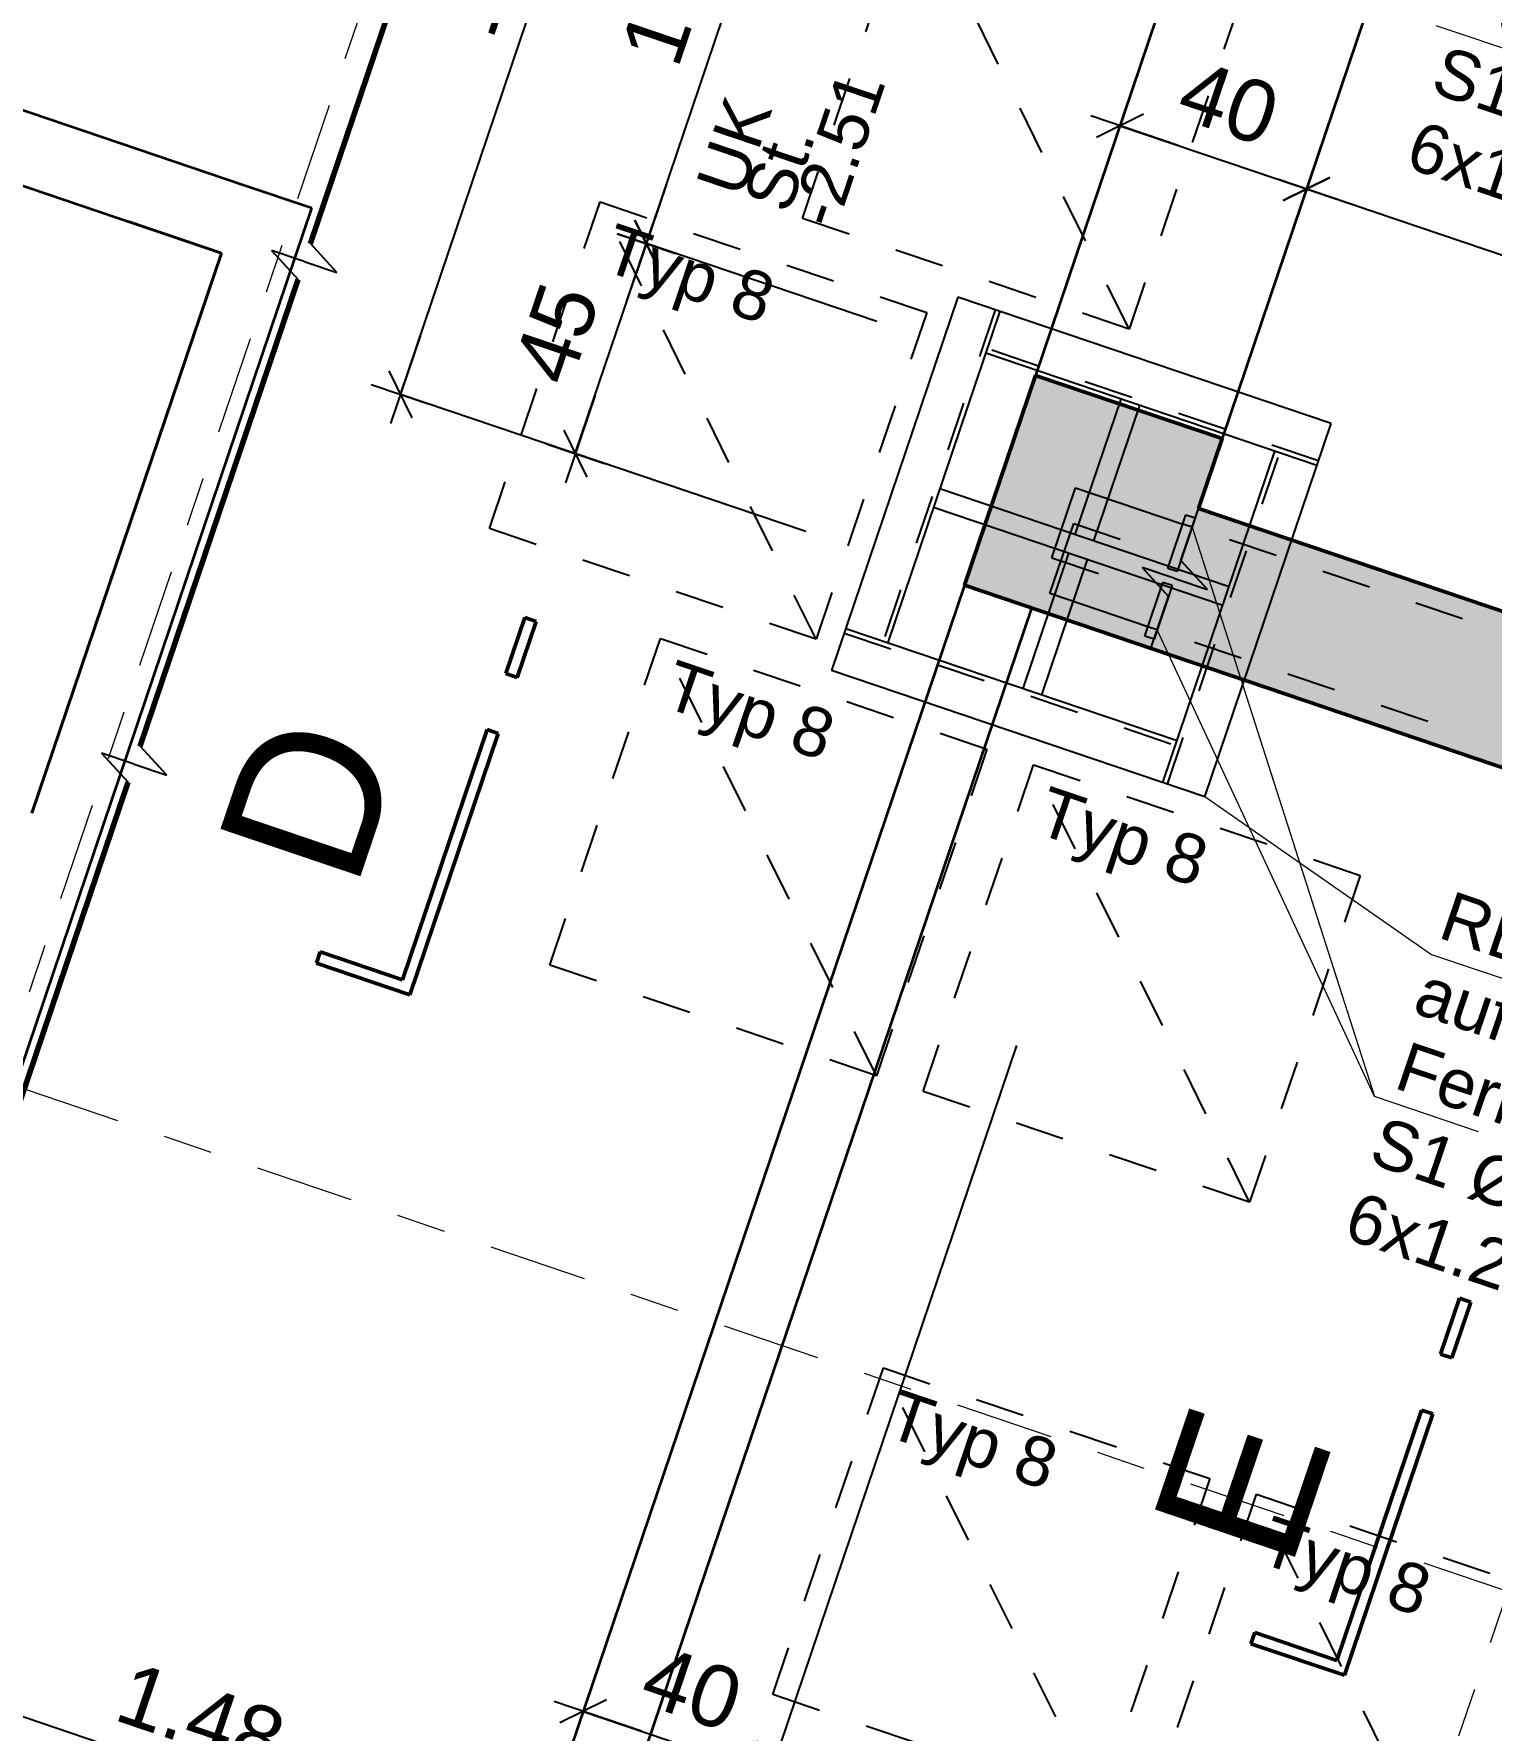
# Model space of a CAD drawing. Header units: metres. Extents: x 229537.2 to 229577.8, y 178146.1 to 178182.9.
# Drawn here: x 229545.73 to 229548.689, y 178168.183 to 178171.626 of the extents above; entities that cross this region are included whole.
import ezdxf

# ---------------------------------------------------------------- set-up
doc = ezdxf.new("R2010")
doc.units = ezdxf.units.M
doc.header["$PDMODE"] = 65
for name, pattern in [('AUSGEZOGEN', [0]), ('PHANTOM2_S8', [0.3, 0.2, -0.05, 0, -0.05]), ('STRICHLINIE_S4', [0.1, 0.05, -0.05]), ('VERDECKT2_S2', [0.025, 0, -0.025])]:
    doc.linetypes.add(name, pattern=pattern)
for name, color, linetype, lineweight in [('TB_639', 7, 'AUSGEZOGEN', 25), ('TB_640', 7, 'AUSGEZOGEN', 25), ('TB_641', 7, 'AUSGEZOGEN', 25), ('TB_643', 7, 'AUSGEZOGEN', 25), ('TB_645', 7, 'AUSGEZOGEN', 25), ('TB_649', 7, 'AUSGEZOGEN', 25), ('TB_650', 7, 'AUSGEZOGEN', 25)]:
    doc.layers.add(name, color=color, linetype=linetype, lineweight=lineweight)
doc.styles.add('ARIAL', font='arial.ttf')
doc.dimstyles.new('DIMSTYLE_5', dxfattribs={"dimtxt": 0.125, "dimasz": 0.125, "dimexe": 0, "dimexo": 0, "dimgap": 0.0625, "dimtad": 2, "dimdec": 1, "dimlfac": 100, "dimrnd": 0.5, "dimzin": 4, "dimdsep": 46, "dimtxsty": 'ARIAL', "dimblk1": 'ALL_ML_STRICH', "dimblk2": 'ALL_ML_STRICH', "dimsah": 1, "dimcen": 0, "dimclrd": 7, "dimclre": 7, "dimclrt": 7, "dimadec": 0, "dimazin": 0, "dimtfac": 1, "dimtdec": 0, "dimtix": 1, "dimtmove": 2, "dimatfit": 3, "dimfxl": 0, "dimtvp": 1.2, "dimtzin": 0, "dimlwd": 0, "dimlwe": 25, "dimarcsym": 0})
doc.dimstyles.new('DIMSTYLE_6', dxfattribs={"dimtxt": 0.125, "dimasz": 0.125, "dimexe": 0, "dimexo": 0, "dimgap": 0.0625, "dimtad": 2, "dimrnd": 0.005, "dimzin": 4, "dimdsep": 46, "dimtxsty": 'ARIAL', "dimblk1": 'ALL_ML_STRICH', "dimblk2": 'ALL_ML_STRICH', "dimsah": 1, "dimcen": 0, "dimclrd": 7, "dimclre": 7, "dimclrt": 7, "dimadec": 0, "dimazin": 0, "dimtfac": 1, "dimtdec": 0, "dimtix": 1, "dimtmove": 2, "dimatfit": 3, "dimfxl": 0, "dimtzin": 0, "dimlwd": 0, "dimlwe": 25, "dimarcsym": 0})
doc.dimstyles.new('DIMSTYLE_7', dxfattribs={"dimtxt": 0.125, "dimasz": 0.125, "dimexe": 0, "dimexo": 0, "dimgap": 0.0625, "dimtad": 2, "dimrnd": 0.005, "dimzin": 4, "dimdsep": 46, "dimtxsty": 'ARIAL', "dimblk1": 'ALL_ML_STRICH', "dimblk2": 'ALL_ML_STRICH', "dimsah": 1, "dimcen": 0, "dimclrd": 7, "dimclre": 7, "dimclrt": 7, "dimadec": 0, "dimazin": 0, "dimtfac": 1, "dimtdec": 0, "dimtix": 1, "dimtmove": 2, "dimatfit": 3, "dimfxl": 0, "dimtzin": 0, "dimlwd": 0, "dimlwe": 25, "dimarcsym": 0})

# ---------------------------------------------------------------- blocks, each defined once
blk = doc.blocks.new('COMPLEXOBJECT_7')
at = {"layer": 'TB_645', "color": 7, "linetype": 'VERDECKT2_S2', "lineweight": 25, "transparency": 33554687}
for p, q in [((2661617.956, 1209486.4618), (2661618.1805, 1209487.1248)), ((2661618.1805, 1209487.1248), (2661618.8435, 1209486.9004)), ((2661618.619, 1209486.2373), (2661618.1805, 1209487.1248)), ((2661618.8435, 1209486.9004), (2661618.619, 1209486.2373)), ((2661618.7137, 1209486.2053), (2661618.9382, 1209486.8683)), ((2661618.9382, 1209486.8683), (2661619.6012, 1209486.6438)), ((2661619.3768, 1209485.9808), (2661618.9382, 1209486.8683)), ((2661619.6012, 1209486.6438), (2661619.3768, 1209485.9808)), ((2661618.619, 1209486.2373), (2661617.956, 1209486.4618)), ((2661617.6994, 1209485.7041), (2661617.9239, 1209486.3671)), ((2661617.9239, 1209486.3671), (2661618.5869, 1209486.1426)), ((2661618.3625, 1209485.4796), (2661617.9239, 1209486.3671)), ((2661619.3768, 1209485.9808), (2661618.7137, 1209486.2053)), ((2661618.5869, 1209486.1426), (2661618.3625, 1209485.4796)), ((2661618.4572, 1209485.4475), (2661618.6817, 1209486.1105)), ((2661618.6817, 1209486.1105), (2661619.3447, 1209485.8861)), ((2661619.1202, 1209485.223), (2661618.6817, 1209486.1105)), ((2661619.3447, 1209485.8861), (2661619.1202, 1209485.223)), ((2661618.3625, 1209485.4796), (2661617.6994, 1209485.7041)), ((2661619.1202, 1209485.223), (2661618.4572, 1209485.4475))]:
    blk.add_line(p, q, dxfattribs=at)
at = {"layer": 'TB_645', "color": 7, "linetype": 'AUSGEZOGEN', "lineweight": 25, "transparency": 33554687, "char_height": 0.1, "width": 0.399914, "attachment_point": 7, "rotation": 341.2953, "style": 'ARIAL'}
for insert in [(2661618.1706, 1209486.9596), (2661618.9284, 1209486.703), (2661617.9141, 1209486.2018), (2661618.6718, 1209485.9453)]:
    blk.add_mtext('\\W1.00;Typ 8', dxfattribs=dict(at, insert=insert))
blk = doc.blocks.new('ALL_ML_STRICH')
at = {"color": 0, "linetype": 'ByBlock', "lineweight": -2}
for p, q in [((-0.3, -0.3), (0.3, 0.3)), ((0, -0.5), (0, 0.5)), ((-1, 0), (0.5, 0))]:
    blk.add_line(p, q, dxfattribs=at)
blk = doc.blocks.new('*D34')
at = {"layer": 'DEFPOINTS', "color": 7, "linetype": 'AUSGEZOGEN', "lineweight": 25, "transparency": 16777216}
for p in [(2661616.5702, 1209488.2526), (2661616.6115, 1209488.2084), (2661615.9986, 1209486.5643)]:
    blk.add_point(p, dxfattribs=at)
at = {"layer": 'TB_649', "color": 7, "linetype": 'AUSGEZOGEN', "lineweight": -2, "transparency": 16777216}
for p, q in [((2661615.9986, 1209486.5643), (2661615.9986, 1209486.5643)), ((2661615.9986, 1209486.5643), (2661616.0491, 1209486.5472)), ((2661616.0491, 1209486.5472), (2661616.0491, 1209486.5472))]:
    blk.add_line(p, q, dxfattribs=at)
at = {"layer": 'TB_649', "color": 7, "linetype": 'AUSGEZOGEN', "lineweight": 25, "transparency": 16777216, "xscale": 0.125, "yscale": 0.125, "zscale": 0.125}
for p, rotation in [((2661616.0491, 1209486.5472), 341.2952435380498), ((2661615.9986, 1209486.5643), 161.2952435380496)]:
    blk.add_blockref('ALL_ML_STRICH', p, dxfattribs=dict(at, rotation=rotation))
at = {"layer": 'TB_649', "color": 7, "linetype": 'AUSGEZOGEN', "lineweight": 25, "transparency": 16777216, "insert": (2661615.9809, 1209486.6913), "char_height": 0.125, "width": 0.375, "attachment_point": 5, "rotation": 341.2952, "style": 'ARIAL'}
blk.add_mtext('\\A1;{\\A1;{5\\H0.082500;\\S5^ ;}}', dxfattribs=at)
blk = doc.blocks.new('*D35')
at = {"layer": 'DEFPOINTS', "color": 7, "linetype": 'AUSGEZOGEN', "lineweight": 25, "transparency": 16777216}
for p in [(2661618.345, 1209488.7132), (2661616.6115, 1209488.2084), (2661616.0491, 1209486.5472)]:
    blk.add_point(p, dxfattribs=at)
at = {"layer": 'TB_649', "color": 7, "linetype": 'AUSGEZOGEN', "lineweight": -2, "transparency": 16777216}
for p, q in [((2661616.0491, 1209486.5472), (2661616.0491, 1209486.5472)), ((2661616.0491, 1209486.5472), (2661617.4509, 1209486.0726)), ((2661617.4509, 1209486.0726), (2661617.4509, 1209486.0726))]:
    blk.add_line(p, q, dxfattribs=at)
at = {"layer": 'TB_649', "color": 7, "linetype": 'AUSGEZOGEN', "lineweight": 25, "transparency": 16777216, "xscale": 0.125, "yscale": 0.125, "zscale": 0.125}
for p, rotation in [((2661616.0491, 1209486.5472), 161.2952435380496), ((2661617.4509, 1209486.0726), 341.2952435380498)]:
    blk.add_blockref('ALL_ML_STRICH', p, dxfattribs=dict(at, rotation=rotation))
at = {"layer": 'TB_649', "color": 7, "linetype": 'AUSGEZOGEN', "lineweight": 25, "transparency": 16777216, "insert": (2661616.7952, 1209486.4157), "char_height": 0.125, "width": 0.5, "attachment_point": 5, "rotation": 341.2952, "style": 'ARIAL'}
blk.add_mtext('\\A1;{\\A1;{1.48\\H0.082500;\\S^ ;}}', dxfattribs=at)
blk = doc.blocks.new('*D36')
at = {"layer": 'DEFPOINTS', "color": 7, "linetype": 'AUSGEZOGEN', "lineweight": 25, "transparency": 16777216}
for p in [(2661618.345, 1209488.7132), (2661617.4509, 1209486.0726), (2661629.3768, 1209485.1245)]:
    blk.add_point(p, dxfattribs=at)
at = {"layer": 'TB_649', "color": 7, "linetype": 'AUSGEZOGEN', "lineweight": -2, "transparency": 16777216}
for p, q in [((2661617.4509, 1209486.0726), (2661617.4509, 1209486.0726)), ((2661617.4509, 1209486.0726), (2661628.4383, 1209482.3526)), ((2661628.4383, 1209482.3526), (2661628.4383, 1209482.3526))]:
    blk.add_line(p, q, dxfattribs=at)
at = {"layer": 'TB_649', "color": 7, "linetype": 'AUSGEZOGEN', "lineweight": 25, "transparency": 16777216, "xscale": 0.125, "yscale": 0.125, "zscale": 0.125}
for p, rotation in [((2661617.4509, 1209486.0726), 161.2952435380496), ((2661628.4383, 1209482.3526), 341.2952435380498)]:
    blk.add_blockref('ALL_ML_STRICH', p, dxfattribs=dict(at, rotation=rotation))
at = {"layer": 'TB_649', "color": 7, "linetype": 'AUSGEZOGEN', "lineweight": 25, "transparency": 16777216, "insert": (2661622.9856, 1209484.3198), "char_height": 0.125, "width": 0.625, "attachment_point": 5, "rotation": 341.2952, "style": 'ARIAL'}
blk.add_mtext('\\A1;{\\A1;{11.60\\H0.082500;\\S^ ;}}', dxfattribs=at)
blk = doc.blocks.new('*D39')
at = {"layer": 'DEFPOINTS', "color": 7, "linetype": 'AUSGEZOGEN', "lineweight": 25, "transparency": 16777216}
for p in [(2661618.8201, 1209488.8691), (2661618.345, 1209488.7132), (2661617.5712, 1209486.4278)]:
    blk.add_point(p, dxfattribs=at)
at = {"layer": 'TB_649', "color": 7, "linetype": 'AUSGEZOGEN', "lineweight": -2, "transparency": 16777216}
for p, q in [((2661618.4511, 1209487.7793), (2661617.9501, 1209486.2995)), ((2661617.5712, 1209486.4278), (2661617.5712, 1209486.4278)), ((2661617.5712, 1209486.4278), (2661617.9501, 1209486.2995))]:
    blk.add_line(p, q, dxfattribs=at)
at = {"layer": 'TB_649', "color": 7, "linetype": 'AUSGEZOGEN', "lineweight": 25, "transparency": 16777216, "xscale": 0.125, "yscale": 0.125, "zscale": 0.125}
for p, rotation in [((2661617.5712, 1209486.4278), 161.2952432638242), ((2661617.9501, 1209486.2995), 341.2952432638242)]:
    blk.add_blockref('ALL_ML_STRICH', p, dxfattribs=dict(at, rotation=rotation))
at = {"layer": 'TB_649', "color": 7, "linetype": 'AUSGEZOGEN', "lineweight": 25, "transparency": 16777216, "insert": (2661617.7923, 1209486.474), "char_height": 0.125, "width": 0.5, "attachment_point": 5, "rotation": 341.2952, "style": 'ARIAL'}
blk.add_mtext('\\A1;{\\A1;{40\\H0.082500;\\S^ ;}}', dxfattribs=at)
blk = doc.blocks.new('*D40')
at = {"layer": 'DEFPOINTS', "color": 7, "linetype": 'AUSGEZOGEN', "lineweight": 25, "transparency": 16777216}
for p in [(2661618.8201, 1209488.8691), (2661622.219, 1209487.4016), (2661617.9501, 1209486.2995)]:
    blk.add_point(p, dxfattribs=at)
at = {"layer": 'TB_649', "color": 7, "linetype": 'AUSGEZOGEN', "lineweight": -2, "transparency": 16777216}
for p, q in [((2661618.4511, 1209487.7793), (2661617.9501, 1209486.2995)), ((2661621.9462, 1209486.596), (2661621.4452, 1209485.1162)), ((2661617.9501, 1209486.2995), (2661621.4452, 1209485.1162))]:
    blk.add_line(p, q, dxfattribs=at)
at = {"layer": 'TB_649', "color": 7, "linetype": 'AUSGEZOGEN', "lineweight": 25, "transparency": 16777216, "xscale": 0.125, "yscale": 0.125, "zscale": 0.125}
for p, rotation in [((2661617.9501, 1209486.2995), 161.2952432638242), ((2661621.4452, 1209485.1162), 341.2952432638242)]:
    blk.add_blockref('ALL_ML_STRICH', p, dxfattribs=dict(at, rotation=rotation))
at = {"layer": 'TB_649', "color": 7, "linetype": 'AUSGEZOGEN', "lineweight": 25, "transparency": 16777216, "insert": (2661619.7429, 1209485.8137), "char_height": 0.125, "width": 0.5, "attachment_point": 5, "rotation": 341.2952, "style": 'ARIAL'}
blk.add_mtext('\\A1;{\\A1;{3.69\\H0.082500;\\S^ ;}}', dxfattribs=at)
blk = doc.blocks.new('*D94')
at = {"layer": 'DEFPOINTS', "color": 7, "linetype": 'AUSGEZOGEN', "lineweight": 25, "transparency": 16777216}
for p in [(2661618.4893, 1209489.1394), (2661617.5552, 1209488.9806), (2661618.345, 1209488.7132)]:
    blk.add_point(p, dxfattribs=at)
at = {"layer": 'TB_649', "color": 7, "linetype": 'AUSGEZOGEN', "lineweight": -2, "transparency": 16777216}
for p, q in [((2661617.5552, 1209488.9806), (2661617.6995, 1209489.4068)), ((2661618.1673, 1209489.2484), (2661617.6995, 1209489.4068)), ((2661618.023, 1209488.8222), (2661617.5552, 1209488.9806))]:
    blk.add_line(p, q, dxfattribs=at)
at = {"layer": 'TB_649', "color": 7, "linetype": 'AUSGEZOGEN', "lineweight": 25, "transparency": 16777216, "xscale": 0.125, "yscale": 0.125, "zscale": 0.125}
for p, rotation in [((2661617.6995, 1209489.4068), 71.29524324116994), ((2661617.5552, 1209488.9806), 251.29524324117)]:
    blk.add_blockref('ALL_ML_STRICH', p, dxfattribs=dict(at, rotation=rotation))
at = {"layer": 'TB_649', "color": 7, "linetype": 'AUSGEZOGEN', "lineweight": 25, "transparency": 16777216, "insert": (2661617.5168, 1209489.2247), "char_height": 0.125, "width": 0.5, "attachment_point": 5, "rotation": 71.2952, "style": 'ARIAL'}
blk.add_mtext('\\A1;{\\A1;{45\\H0.082500;\\S^ ;}}', dxfattribs=at)
blk = doc.blocks.new('*D95')
at = {"layer": 'DEFPOINTS', "color": 7, "linetype": 'AUSGEZOGEN', "lineweight": 25, "transparency": 16777216}
for p in [(2661618.8196, 1209490.115), (2661617.6995, 1209489.4068), (2661618.4893, 1209489.1394)]:
    blk.add_point(p, dxfattribs=at)
at = {"layer": 'TB_649', "color": 7, "linetype": 'AUSGEZOGEN', "lineweight": -2, "transparency": 16777216}
for p, q in [((2661617.6995, 1209489.4068), (2661618.0298, 1209490.3824)), ((2661618.4976, 1209490.224), (2661618.0298, 1209490.3824)), ((2661618.1673, 1209489.2484), (2661617.6995, 1209489.4068))]:
    blk.add_line(p, q, dxfattribs=at)
at = {"layer": 'TB_649', "color": 7, "linetype": 'AUSGEZOGEN', "lineweight": 25, "transparency": 16777216, "xscale": 0.125, "yscale": 0.125, "zscale": 0.125}
for p, rotation in [((2661618.0298, 1209490.3824), 71.29524324116994), ((2661617.6995, 1209489.4068), 251.29524324117)]:
    blk.add_blockref('ALL_ML_STRICH', p, dxfattribs=dict(at, rotation=rotation))
at = {"layer": 'TB_649', "color": 7, "linetype": 'AUSGEZOGEN', "lineweight": 25, "transparency": 16777216, "insert": (2661617.7589, 1209489.94), "char_height": 0.125, "width": 0.5, "attachment_point": 5, "rotation": 71.2952, "style": 'ARIAL'}
blk.add_mtext('\\A1;{\\A1;{1.03\\H0.082500;\\S^ ;}}', dxfattribs=at)
at = {"layer": 'TB_649', "color": 7, "linetype": 'AUSGEZOGEN', "lineweight": 25, "transparency": 16777216, "insert": (2661617.799, 1209489.5287), "char_height": 0.1, "width": 0.005, "attachment_point": 1, "rotation": 71.2952, "line_spacing_factor": 0.60241, "style": 'ARIAL'}
blk.add_mtext('UK St. -2.51', dxfattribs=at)
blk = doc.blocks.new('*D101')
at = {"layer": 'DEFPOINTS', "color": 7, "linetype": 'AUSGEZOGEN', "lineweight": 25, "transparency": 16777216}
for p in [(2661617.8161, 1209490.7926), (2661617.2, 1209489.1008), (2661618.345, 1209488.7132)]:
    blk.add_point(p, dxfattribs=at)
at = {"layer": 'TB_649', "color": 7, "linetype": 'AUSGEZOGEN', "lineweight": -2, "transparency": 16777216}
for p, q in [((2661617.2, 1209489.1008), (2661617.7773, 1209490.8058)), ((2661617.7773, 1209490.8058), (2661617.7773, 1209490.8058)), ((2661618.023, 1209488.8222), (2661617.2, 1209489.1008))]:
    blk.add_line(p, q, dxfattribs=at)
at = {"layer": 'TB_649', "color": 7, "linetype": 'AUSGEZOGEN', "lineweight": 25, "transparency": 16777216, "xscale": 0.125, "yscale": 0.125, "zscale": 0.125}
for p, rotation in [((2661617.7773, 1209490.8058), 71.29524322638346), ((2661617.2, 1209489.1008), 251.2952432263835)]:
    blk.add_blockref('ALL_ML_STRICH', p, dxfattribs=dict(at, rotation=rotation))
at = {"layer": 'TB_649', "color": 7, "linetype": 'AUSGEZOGEN', "lineweight": 25, "transparency": 16777216, "insert": (2661617.383, 1209489.9988), "char_height": 0.125, "width": 0.5, "attachment_point": 5, "rotation": 71.2952, "style": 'ARIAL'}
blk.add_mtext('\\A1;{\\A1;{1.80\\H0.082500;\\S^ ;}}', dxfattribs=at)
blk = doc.blocks.new('*D288')
at = {"layer": 'DEFPOINTS', "color": 7, "linetype": 'AUSGEZOGEN', "lineweight": 25, "transparency": 16777216}
for p in [(2661618.7138, 1209489.8025), (2661619.0956, 1209489.683), (2661618.6608, 1209489.6459)]:
    blk.add_point(p, dxfattribs=at)
at = {"layer": 'TB_649', "color": 7, "linetype": 'AUSGEZOGEN', "lineweight": -2, "transparency": 16777216}
for p, q in [((2661618.6608, 1209489.6459), (2661618.6608, 1209489.6459)), ((2661618.6608, 1209489.6459), (2661619.0397, 1209489.5177)), ((2661619.0397, 1209489.5177), (2661619.0397, 1209489.5177))]:
    blk.add_line(p, q, dxfattribs=at)
at = {"layer": 'TB_649', "color": 7, "linetype": 'AUSGEZOGEN', "lineweight": 25, "transparency": 16777216, "xscale": 0.125, "yscale": 0.125, "zscale": 0.125}
for p, rotation in [((2661618.6608, 1209489.6459), 161.2952432375796), ((2661619.0397, 1209489.5177), 341.2952432375796)]:
    blk.add_blockref('ALL_ML_STRICH', p, dxfattribs=dict(at, rotation=rotation))
at = {"layer": 'TB_649', "color": 7, "linetype": 'AUSGEZOGEN', "lineweight": 25, "transparency": 16777216, "insert": (2661618.8818, 1209489.6921), "char_height": 0.125, "width": 0.5, "attachment_point": 5, "rotation": 341.2952, "style": 'ARIAL'}
blk.add_mtext('\\A1;{\\A1;{40\\H0.082500;\\S^ ;}}', dxfattribs=at)
blk = doc.blocks.new('*D289')
at = {"layer": 'DEFPOINTS', "color": 7, "linetype": 'AUSGEZOGEN', "lineweight": 25, "transparency": 16777216}
for p in [(2661619.0956, 1209489.683), (2661619.0397, 1209489.5177), (2661623.5729, 1209488.8435)]:
    blk.add_point(p, dxfattribs=at)
at = {"layer": 'TB_649', "color": 7, "linetype": 'AUSGEZOGEN', "lineweight": -2, "transparency": 16777216}
for p, q in [((2661619.0397, 1209489.5177), (2661619.0397, 1209489.5177)), ((2661619.0397, 1209489.5177), (2661623.3114, 1209488.0713)), ((2661623.5121, 1209488.6639), (2661623.3114, 1209488.0713))]:
    blk.add_line(p, q, dxfattribs=at)
at = {"layer": 'TB_649', "color": 7, "linetype": 'AUSGEZOGEN', "lineweight": 25, "transparency": 16777216, "xscale": 0.125, "yscale": 0.125, "zscale": 0.125}
for p, rotation in [((2661619.0397, 1209489.5177), 161.2952432375796), ((2661623.3114, 1209488.0713), 341.2952432375796)]:
    blk.add_blockref('ALL_ML_STRICH', p, dxfattribs=dict(at, rotation=rotation))
at = {"layer": 'TB_649', "color": 7, "linetype": 'AUSGEZOGEN', "lineweight": 25, "transparency": 16777216, "insert": (2661621.2323, 1209488.8963), "char_height": 0.125, "width": 0.5, "attachment_point": 5, "rotation": 341.2952, "style": 'ARIAL'}
blk.add_mtext('\\A1;{\\A1;{4.51\\H0.082500;\\S^ ;}}', dxfattribs=at)
blk = doc.blocks.new('No_Georef')
at = {"layer": 'TB_639', "linetype": 'AUSGEZOGEN', "lineweight": 35, "transparency": 33554687}
blk.add_hatch(color=254, dxfattribs=at).paths.add_polyline_path([(2661618.8682, 1209489.0111), (2661618.4893, 1209489.1394), (2661618.345, 1209488.7132), (2661622.219, 1209487.4016), (2661622.3152, 1209487.6857), (2661618.8201, 1209488.8691)])
at = {"layer": 'TB_640', "linetype": 'PHANTOM2_S8', "lineweight": 35, "transparency": 33554687}
blk.add_hatch(color=81, dxfattribs=at).paths.add_polyline_path([(2661618.8208, 1209489.0272), (2661618.7567, 1209488.8377), (2661622.2991, 1209487.6383), (2661622.3152, 1209487.6857), (2661618.8201, 1209488.8691), (2661618.8682, 1209489.0111)])
at = {"layer": 'TB_641', "color": 7, "linetype": 'AUSGEZOGEN', "lineweight": 35, "transparency": 33554687}
for p, q in [((2661618.8196, 1209490.115), (2661618.4893, 1209489.1394)), ((2661619.1985, 1209489.9867), (2661618.8682, 1209489.0111)), ((2661616.8831, 1209489.5249), (2661615.6186, 1209489.953)), ((2661615.5721, 1209489.8157), (2661616.8366, 1209489.3875)), ((2661617.0204, 1209489.4784), (2661616.8831, 1209489.5249)), ((2661616.2395, 1209487.172), (2661617.0204, 1209489.4784)), ((2661616.8366, 1209489.3875), (2661616.6471, 1209489.4517)), ((2661616.8366, 1209489.3875), (2661616.4517, 1209488.2509)), ((2661616.4517, 1209488.2509), (2661616.8366, 1209489.3875)), ((2661618.345, 1209488.7132), (2661615.1701, 1209479.3361)), ((2661615.3075, 1209479.2896), (2661618.4823, 1209488.6667))]:
    blk.add_line(p, q, dxfattribs=at)
at = {"layer": 'TB_641', "color": 7, "linetype": 'AUSGEZOGEN', "lineweight": 50, "transparency": 33554687}
for p, q in [((2661618.4893, 1209489.1394), (2661618.345, 1209488.7132)), ((2661618.4893, 1209489.1394), (2661618.8682, 1209489.0111)), ((2661618.8201, 1209488.8691), (2661618.8682, 1209489.0111)), ((2661622.3152, 1209487.6857), (2661618.8201, 1209488.8691)), ((2661618.345, 1209488.7132), (2661622.219, 1209487.4016))]:
    blk.add_line(p, q, dxfattribs=at)
at = {"layer": 'TB_641', "color": 7, "linetype": 'AUSGEZOGEN', "lineweight": 25, "transparency": 33554687}
for p, q in [((2661618.5223, 1209488.7693), (2661618.5704, 1209488.9113)), ((2661618.5704, 1209488.9113), (2661618.7883, 1209488.8376)), ((2661618.7578, 1209488.7476), (2661618.7947, 1209488.8565)), ((2661618.8136, 1209488.8501), (2661618.7768, 1209488.7412)), ((2661618.7843, 1209488.7636), (2661618.8201, 1209488.8691)), ((2661618.7947, 1209488.8565), (2661618.8136, 1209488.8501)), ((2661618.5188, 1209488.6966), (2661618.5669, 1209488.8386)), ((2661618.5669, 1209488.8386), (2661618.6616, 1209488.8066)), ((2661618.5223, 1209488.7693), (2661618.617, 1209488.7372)), ((2661618.772, 1209488.727), (2661618.7057, 1209488.7494)), ((2661618.7057, 1209488.7494), (2661618.7596, 1209488.6904)), ((2661618.7768, 1209488.7412), (2661618.7578, 1209488.7476)), ((2661618.8383, 1209488.7045), (2661618.7843, 1209488.7636)), ((2661618.7113, 1209488.6103), (2661618.7482, 1209488.7192)), ((2661618.7671, 1209488.7128), (2661618.7303, 1209488.6039)), ((2661618.7671, 1209488.7128), (2661618.7482, 1209488.7192)), ((2661618.772, 1209488.727), (2661618.8383, 1209488.7045)), ((2661618.7177, 1209488.6292), (2661618.5188, 1209488.6966)), ((2661618.7238, 1209488.5849), (2661618.7596, 1209488.6904)), ((2661618.7303, 1209488.6039), (2661618.7113, 1209488.6103))]:
    blk.add_line(p, q, dxfattribs=at)
at = {"layer": 'TB_641', "color": 7, "linetype": 'STRICHLINIE_S4', "lineweight": 25, "transparency": 33554687}
for p, q in [((2661618.8072, 1209488.8312), (2661618.7883, 1209488.8376)), ((2661619.3566, 1209488.6452), (2661618.8072, 1209488.8312)), ((2661618.7367, 1209488.6228), (2661618.7177, 1209488.6292)), ((2661619.286, 1209488.4368), (2661618.7367, 1209488.6228))]:
    blk.add_line(p, q, dxfattribs=at)
at = {"layer": 'TB_643', "color": 7, "linetype": 'PHANTOM2_S8', "lineweight": 18, "transparency": 33554687}
for p, q in [((2661611.7006, 1209473.87), (2661620.5806, 1209500.0975)), ((2661614.7632, 1209472.8331), (2661623.6431, 1209499.0606)), ((2661612.6477, 1209488.974), (2661644.6767, 1209478.1298))]:
    blk.add_line(p, q, dxfattribs=at)
at = {"layer": 'TB_645', "color": 7, "linetype": 'VERDECKT2_S2', "lineweight": 25, "transparency": 33554687}
for p, q in [((2661618.0164, 1209489.4579), (2661618.2409, 1209490.1209)), ((2661618.6795, 1209489.2334), (2661618.2409, 1209490.1209)), ((2661618.904, 1209489.8964), (2661618.6795, 1209489.2334)), ((2661617.381, 1209488.8284), (2661617.6055, 1209489.4914)), ((2661617.6055, 1209489.4914), (2661618.2685, 1209489.2669)), ((2661618.044, 1209488.6039), (2661617.6055, 1209489.4914)), ((2661618.6795, 1209489.2334), (2661618.0164, 1209489.4579)), ((2661618.2685, 1209489.2669), (2661618.044, 1209488.6039)), ((2661618.4077, 1209489.2726), (2661618.1784, 1209488.5954)), ((2661619.064, 1209488.9659), (2661618.3868, 1209489.1952)), ((2661618.7573, 1209488.3096), (2661618.9866, 1209488.9869)), ((2661618.044, 1209488.6039), (2661617.381, 1209488.8284)), ((2661617.5033, 1209487.9424), (2661617.7278, 1209488.6054)), ((2661617.7278, 1209488.6054), (2661618.3908, 1209488.3809)), ((2661618.1664, 1209487.7179), (2661617.7278, 1209488.6054)), ((2661618.101, 1209488.6163), (2661618.7783, 1209488.387)), ((2661618.3908, 1209488.3809), (2661618.1664, 1209487.7179)), ((2661618.2611, 1209487.6858), (2661618.4856, 1209488.3489)), ((2661618.4856, 1209488.3489), (2661619.1486, 1209488.1244)), ((2661618.9241, 1209487.4613), (2661618.4856, 1209488.3489)), ((2661619.1486, 1209488.1244), (2661618.9241, 1209487.4613)), ((2661618.1664, 1209487.7179), (2661617.5033, 1209487.9424)), ((2661618.9241, 1209487.4613), (2661618.2611, 1209487.6858))]:
    blk.add_line(p, q, dxfattribs=at)
at = {"layer": 'TB_645', "color": 7, "linetype": 'AUSGEZOGEN', "lineweight": 25, "transparency": 33554687}
for p, q in [((2661618.3319, 1209489.2983), (2661618.0754, 1209488.5405)), ((2661619.0897, 1209489.0417), (2661618.3319, 1209489.2983)), ((2661618.4172, 1209489.2694), (2661618.1895, 1209488.5969)), ((2661619.0608, 1209488.9565), (2661618.3883, 1209489.1842)), ((2661618.57, 1209488.8165), (2661618.663, 1209489.0912)), ((2661618.6079, 1209488.8037), (2661618.7009, 1209489.0783)), ((2661618.8331, 1209488.284), (2661619.0897, 1209489.0417)), ((2661618.7479, 1209488.3128), (2661618.9756, 1209488.9853)), ((2661618.2953, 1209488.9095), (2661618.8826, 1209488.7107)), ((2661618.2825, 1209488.8716), (2661618.8697, 1209488.6728)), ((2661618.4642, 1209488.5039), (2661618.5572, 1209488.7786)), ((2661618.502, 1209488.4911), (2661618.595, 1209488.7658)), ((2661618.1042, 1209488.6258), (2661618.7767, 1209488.3981)), ((2661618.8331, 1209488.284), (2661618.0754, 1209488.5405))]:
    blk.add_line(p, q, dxfattribs=at)
at = {"layer": 'TB_645', "color": 7, "linetype": 'AUSGEZOGEN', "lineweight": 18, "transparency": 33554687}
for q in [(2661618.8331, 1209488.284), (2661620.6164, 1209487.5162)]:
    blk.add_line((2661619.2915, 1209487.9648), q, dxfattribs=at)
at = {"layer": 'TB_649', "color": 7, "linetype": 'AUSGEZOGEN', "lineweight": 18, "transparency": 33554687}
for p, q in [((2661619.5142, 1209489.7776), (2661619.303, 1209489.8491)), ((2661618.8072, 1209488.8312), (2661619.1775, 1209487.6755)), ((2661619.1775, 1209487.6755), (2661618.7367, 1209488.6228)), ((2661619.3887, 1209487.604), (2661619.1775, 1209487.6755))]:
    blk.add_line(p, q, dxfattribs=at)
at = {"layer": 'TB_649', "color": 7, "linetype": 'AUSGEZOGEN', "lineweight": 50, "transparency": 33554687}
for p, q in [((2661617.4144, 1209488.5341), (2661617.4529, 1209488.6477)), ((2661617.4371, 1209488.5264), (2661617.4756, 1209488.64)), ((2661617.4529, 1209488.6477), (2661617.4756, 1209488.64)), ((2661617.4371, 1209488.5264), (2661617.4144, 1209488.5341)), ((2661617.204, 1209487.9127), (2661617.3759, 1209488.4204)), ((2661617.219, 1209487.8823), (2661617.3986, 1209488.4127)), ((2661617.3759, 1209488.4204), (2661617.3986, 1209488.4127)), ((2661617.0296, 1209487.9464), (2661617.0373, 1209487.9692)), ((2661617.0373, 1209487.9692), (2661617.204, 1209487.9127)), ((2661617.0296, 1209487.9464), (2661617.219, 1209487.8823)), ((2661619.3117, 1209487.1527), (2661619.3502, 1209487.2663)), ((2661619.3502, 1209487.2663), (2661619.3729, 1209487.2586)), ((2661619.3344, 1209487.145), (2661619.3729, 1209487.2586)), ((2661619.3344, 1209487.145), (2661619.3117, 1209487.1527)), ((2661619.1013, 1209486.5313), (2661619.2732, 1209487.039)), ((2661619.1164, 1209486.5009), (2661619.2959, 1209487.0313)), ((2661619.2732, 1209487.039), (2661619.2959, 1209487.0313)), ((2661618.9269, 1209486.565), (2661618.9346, 1209486.5877)), ((2661618.9346, 1209486.5877), (2661619.1013, 1209486.5313)), ((2661618.9269, 1209486.565), (2661619.1164, 1209486.5009))]:
    blk.add_line(p, q, dxfattribs=at)
at = {"layer": 'TB_649', "color": 7, "linetype": 'AUSGEZOGEN', "lineweight": 18, "transparency": 33554687}
blk.add_lwpolyline([(2661619.1775, 1209487.6755), (2661619.1775, 1209487.6755)], close=True, dxfattribs=at)
at = {"layer": 'TB_650', "color": 1, "linetype": 'AUSGEZOGEN', "lineweight": 70, "transparency": 33554687}
for p, q in [((2661617.0174, 1209489.4071), (2661617.3381, 1209490.3543)), ((2661616.6719, 1209488.3868), (2661616.9926, 1209489.334)), ((2661616.3265, 1209487.3664), (2661616.6472, 1209488.3136))]:
    blk.add_line(p, q, dxfattribs=at)
at = {"layer": 'TB_650', "color": 1, "linetype": 'AUSGEZOGEN', "lineweight": 25, "transparency": 33554687}
for p, q in [((2661617.0713, 1209489.3481), (2661617.0174, 1209489.4071)), ((2661617.005, 1209489.3705), (2661616.9387, 1209489.393)), ((2661616.9387, 1209489.393), (2661616.9926, 1209489.334)), ((2661617.005, 1209489.3705), (2661617.0713, 1209489.3481)), ((2661616.6595, 1209488.3502), (2661616.5932, 1209488.3726)), ((2661616.5932, 1209488.3726), (2661616.6472, 1209488.3136)), ((2661616.7258, 1209488.3277), (2661616.6719, 1209488.3868)), ((2661616.6595, 1209488.3502), (2661616.7258, 1209488.3277))]:
    blk.add_line(p, q, dxfattribs=at)
at = {"layer": 'TB_645', "color": 7, "linetype": 'VERDECKT2_S2', "lineweight": 25, "transparency": 33554687}
blk.add_blockref('COMPLEXOBJECT_7', (0, 0), dxfattribs=at)
at = {"layer": 'TB_645', "color": 7, "linetype": 'AUSGEZOGEN', "lineweight": 25, "transparency": 33554687, "char_height": 0.1, "width": 0.399914, "attachment_point": 7, "rotation": 341.2953, "style": 'ARIAL'}
for insert in [(2661617.5957, 1209489.3261), (2661617.718, 1209488.4401), (2661618.4757, 1209488.1836)]:
    blk.add_mtext('\\W1.00;Typ 8', dxfattribs=dict(at, insert=insert))
at = {"layer": 'TB_645', "color": 7, "linetype": 'AUSGEZOGEN', "lineweight": 25, "transparency": 33554687, "insert": (2661619.3353, 1209488.0942), "char_height": 0.1, "width": 1.395337, "attachment_point": 1, "rotation": 341.2952, "line_spacing_factor": 0.963855, "style": 'ARIAL'}
blk.add_mtext('\\A1;{\\fArial|i0|b0;\\H0.100000;\\W1.000000;\\C7;RL7700SP08A400LC}\\P{\\fArial|i0|b0;\\H0.100000;\\W1.000000;\\C7;auf 2.Lage gelegt}\\P', dxfattribs=at)
at = {"layer": 'TB_649', "color": 7, "linetype": 'AUSGEZOGEN', "lineweight": 70, "transparency": 33554687, "char_height": 0.1, "width": 0.985031, "attachment_point": 1, "rotation": 341.2952, "line_spacing_factor": 0.963855, "style": 'ARIAL'}
for insert in [(2661619.3713, 1209489.9623), (2661619.2459, 1209487.7888)]:
    blk.add_mtext('\\A1;{\\fArial|i0|b0;\\H0.100000;\\W1.000000;\\C7;Ferbox Typ }\\P{\\fArial|i0|b0;\\H0.100000;\\W1.000000;\\C7;S1 %%c12/15}\\P{\\fArial|i0|b0;\\H0.100000;\\W1.000000;\\C7;6x1.25m Pos.4}\\P', dxfattribs=dict(at, insert=insert))
at = {"layer": 'TB_649', "color": 7, "linetype": 'AUSGEZOGEN', "lineweight": 50, "transparency": 33554687, "char_height": 0.3, "attachment_point": 7, "rotation": 71.2952, "style": 'ARIAL'}
for s, insert, width in [('\\W0.99;D', (2661617.108, 1209488.0904), 0.454071), ('\\W0.99;E', (2661619.0053, 1209486.709), 0.427992)]:
    blk.add_mtext(s, dxfattribs=dict(at, insert=insert, width=width))
at = {"layer": 'TB_649', "color": 7, "linetype": 'AUSGEZOGEN', "lineweight": 25, "transparency": 33554687}
for base, p1, p2, angle, dimstyle, picture, middle in [((2661617.7773, 1209490.8058), (2661618.023, 1209488.8222), (2661617.7773, 1209490.8058), 71.2952, 'DIMSTYLE_7', '*D101', (2661617.383, 1209489.9988)), ((2661619.0397, 1209489.5177), (2661618.6608, 1209489.6459), (2661619.0397, 1209489.5177), 341.2952, 'DIMSTYLE_5', '*D288', (2661618.8818, 1209489.6921)), ((2661623.3114, 1209488.0713), (2661619.0397, 1209489.5177), (2661623.5121, 1209488.6639), 341.2952, 'DIMSTYLE_7', '*D289', (2661621.2323, 1209488.8963)), ((2661617.6995, 1209489.4068), (2661618.023, 1209488.8222), (2661618.1673, 1209489.2484), 71.2952, 'DIMSTYLE_5', '*D94', (2661617.5168, 1209489.2247)), ((2661617.9501, 1209486.2995), (2661617.5712, 1209486.4278), (2661618.4511, 1209487.7793), 341.2952, 'DIMSTYLE_5', '*D39', (2661617.7923, 1209486.474)), ((2661621.4452, 1209485.1162), (2661618.4511, 1209487.7793), (2661621.9462, 1209486.596), 341.2952, 'DIMSTYLE_7', '*D40', (2661619.7429, 1209485.8137)), ((2661617.4509, 1209486.0726), (2661616.0491, 1209486.5472), (2661617.4509, 1209486.0726), 341.2952, 'DIMSTYLE_6', '*D35', (2661616.7952, 1209486.4157)), ((2661628.4383, 1209482.3526), (2661617.4509, 1209486.0726), (2661628.4383, 1209482.3526), 341.2952, 'DIMSTYLE_7', '*D36', (2661622.9856, 1209484.3198)), ((2661616.0491, 1209486.5472), (2661615.9986, 1209486.5643), (2661616.0491, 1209486.5472), 341.2952, 'DIMSTYLE_5', '*D34', (2661615.9809, 1209486.6913))]:
    dim = blk.add_linear_dim(base=base, p1=p1, p2=p2, angle=angle, dimstyle=dimstyle, override={"dimpost": '<>', "dimclrd": 7, "dimclre": 7, "dimclrt": 7, "dimlwd": 0, "dimlwe": 25}, dxfattribs=at)
    dim.commit()
    dim.dimension.update_dxf_attribs({"geometry": picture, "text_midpoint": middle, "dimtype": 128})
dim = blk.add_linear_dim(base=(2661618.0298, 1209490.3824), p1=(2661618.1673, 1209489.2484), p2=(2661618.4976, 1209490.224), angle=71.2952, text='<>\\XUK St. -2.51', dimstyle='DIMSTYLE_7', override={"dimpost": '<>', "dimclrd": 7, "dimclre": 7, "dimclrt": 7, "dimlwd": 0, "dimlwe": 25}, dxfattribs=at)
dim.commit()
dim.dimension.update_dxf_attribs({"geometry": '*D95', "text_midpoint": (2661617.7589, 1209489.94), "dimtype": 128})

msp = doc.modelspace()

# ---------------------------------------------------------------- block references
msp.add_blockref('No_Georef', (-2432070.7256, -1031318.2063))

doc.saveas('drawing.dxf')
